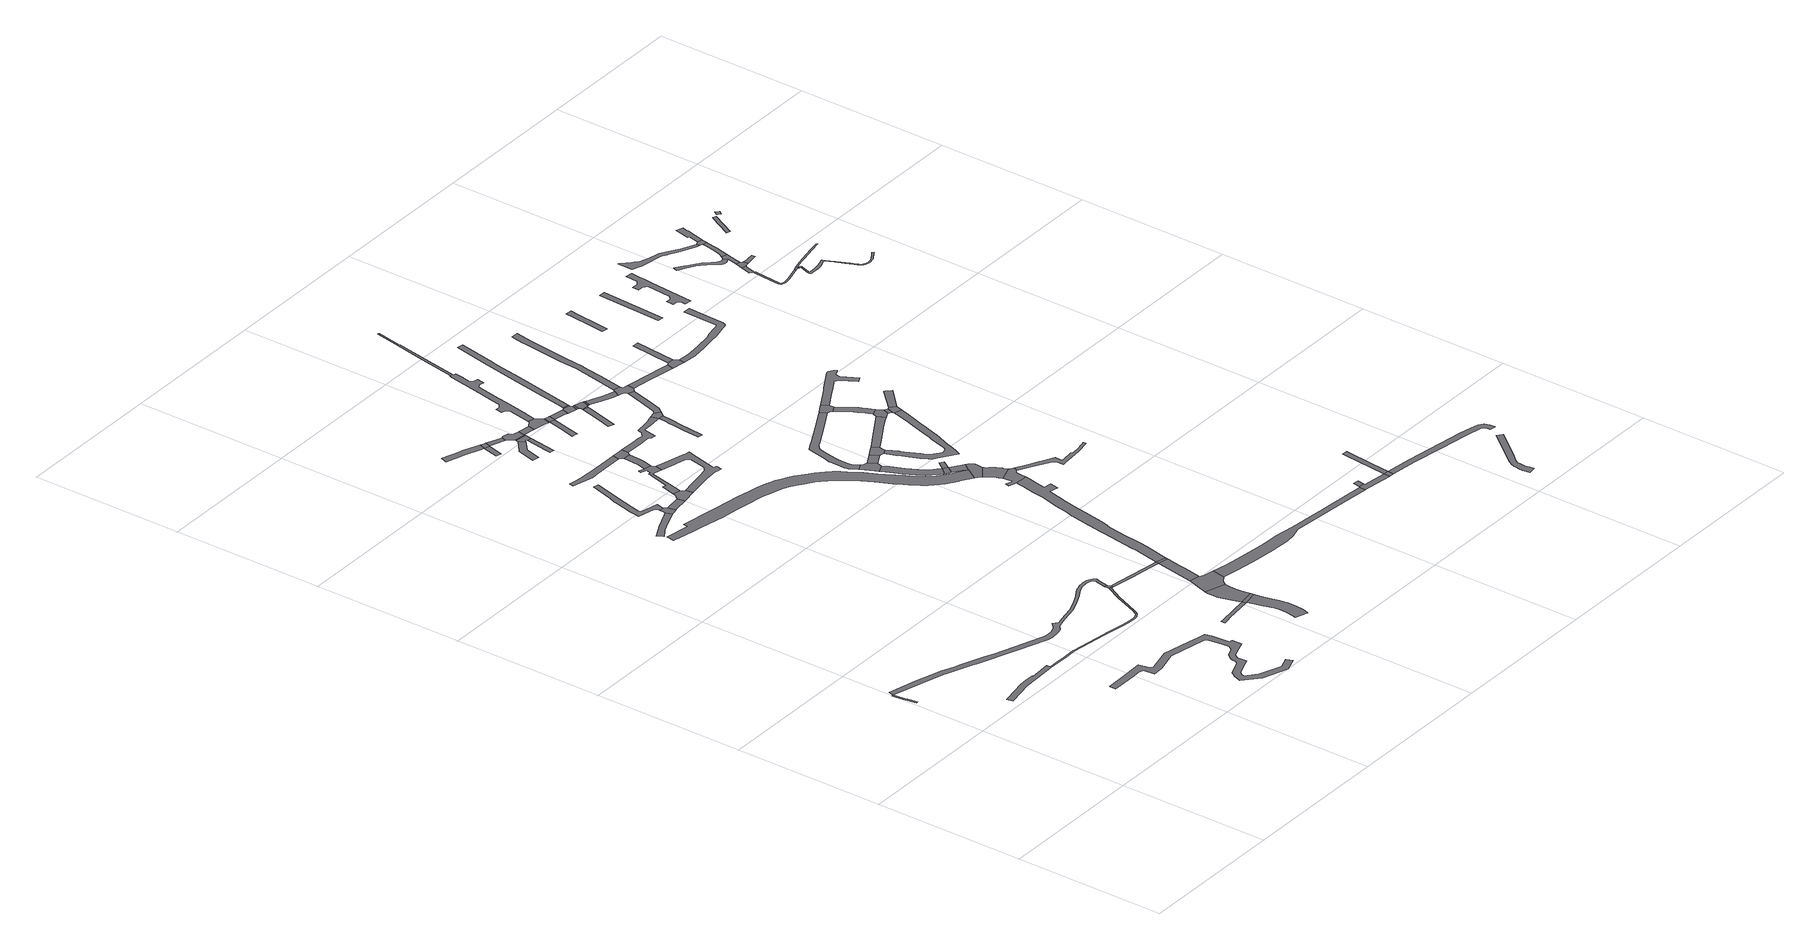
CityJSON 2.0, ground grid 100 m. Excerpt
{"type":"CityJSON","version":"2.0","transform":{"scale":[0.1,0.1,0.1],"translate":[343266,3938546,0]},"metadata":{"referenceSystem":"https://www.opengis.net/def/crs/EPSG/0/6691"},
"CityObjects":{
"road1":{"type":"Road","attributes":{"RoadStructureAttribute.sectionType":"1"},"geometry":[{"type":"MultiSurface","lod":"1","boundaries":[[[0,1,2,3,4,5,6,7,8,9,10,11,12,13,14,15,16,17,18,19,20,21,22,23,24,25,26,27,28,29,30,31,32,33,34,35,36,37,38,39,40,41,42,43,44,45,46,47,48,49,41,50,51,52,53,54,55,56,57,58,59,60,61,62,63,64,65,66,67,68,69,70,71,72,73,74,75,76,77,78,79,80,81]]]}]},
"road2":{"type":"Road","attributes":{"RoadStructureAttribute.sectionType":"1"},"geometry":[{"type":"MultiSurface","lod":"1","boundaries":[[[82,83,84,85,86,87,88,89,90,91,92,93,94,95,96,97,98,99,100,101,102,103,104,105,106,107,108,109,110,111,112,113,114,115,116,117,118,119,120,121,122,123,124,125,126,127,128,129,130,131,132,133]]]}]},
"road3":{"type":"Road","attributes":{"RoadStructureAttribute.sectionType":"1"},"geometry":[{"type":"MultiSurface","lod":"1","boundaries":[[[134,135,136,137,138,139,140,141,142,143,144,145,146,147,148,149,150,151,152,153,154,155,156,157,158,159,160,161,162,163,164,165,166,167,168,169,170,171,172,173,174,175,176,177,178,179,180]]]}]},
"road4":{"type":"Road","attributes":{"RoadStructureAttribute.sectionType":"1"},"geometry":[{"type":"MultiSurface","lod":"1","boundaries":[[[181,182,183,184,185,186,187,188,189,190]]]}]},
"road5":{"type":"Road","geometry":[{"type":"MultiSurface","lod":"1","boundaries":[[[191,185,184,192,193,194,195,196]]]}]},
"road6":{"type":"Road","attributes":{"RoadStructureAttribute.sectionType":"1"},"geometry":[{"type":"MultiSurface","lod":"1","boundaries":[[[195,197,198,199,200,201,202,203,204,205,206,207,208,209,210,211,212,213,214,215,216,217,218,196]]]}]},
"road7":{"type":"Road","attributes":{"RoadStructureAttribute.sectionType":"1"},"geometry":[{"type":"MultiSurface","lod":"1","boundaries":[[[219,220,221,222,223,224,225,226]]]}]},
"road8":{"type":"Road","geometry":[{"type":"MultiSurface","lod":"1","boundaries":[[[227,134,180,228,229,230,231,0,81]]]}]},
"road9":{"type":"Road","attributes":{"RoadStructureAttribute.sectionType":"1"},"geometry":[{"type":"MultiSurface","lod":"1","boundaries":[[[232,233,234,194,193]]]}]},
"road10":{"type":"Road","attributes":{"RoadStructureAttribute.sectionType":"1"},"geometry":[{"type":"MultiSurface","lod":"1","boundaries":[[[235,236,237,238,239,240,241,242,243,244,245,246,247,248]]]}]},
"road11":{"type":"Road","geometry":[{"type":"MultiSurface","lod":"1","boundaries":[[[249,234,233,250,251,252,253]]]}]},
"road12":{"type":"Road","attributes":{"function":"3","RoadStructureAttribute.sectionType":"1"},"geometry":[{"type":"MultiSurface","lod":"1","boundaries":[[[254,255,256,257,258,259,260,261,262,263,264,265,266,267,268,269,270,271,272,273,274,275]]]}]},
"road13":{"type":"Road","geometry":[{"type":"MultiSurface","lod":"1","boundaries":[[[274,276,277,219,226,275]]]}]},
"road14":{"type":"Road","attributes":{"function":"3","RoadStructureAttribute.sectionType":"1"},"geometry":[{"type":"MultiSurface","lod":"1","boundaries":[[[278,279,280,281,219,277,282,283,284,285,286,287]]]}]},
"road15":{"type":"Road","attributes":{"RoadStructureAttribute.sectionType":"1"},"geometry":[{"type":"MultiSurface","lod":"1","boundaries":[[[288,289,290,230,229,291,292,293,294,295]]]}]},
"road16":{"type":"Road","attributes":{"RoadStructureAttribute.sectionType":"1"},"geometry":[{"type":"MultiSurface","lod":"1","boundaries":[[[296,297,298,299,300,301,302,303,304,305,306,307,308]]]}]},
"road17":{"type":"Road","attributes":{"RoadStructureAttribute.sectionType":"1"},"geometry":[{"type":"MultiSurface","lod":"1","boundaries":[[[239,309,310,311]]]}]},
"road18":{"type":"Road","geometry":[{"type":"MultiSurface","lod":"1","boundaries":[[[312,240,239,311,313]]]}]},
"road19":{"type":"Road","geometry":[{"type":"MultiSurface","lod":"1","boundaries":[[[314,315,316,317,318,319,320,321,322,323,253,252,324,325,326,327,328,329,330,331]]]}]},
"road20":{"type":"Road","attributes":{"RoadStructureAttribute.sectionType":"1"}},
"road21":{"type":"Road","geometry":[{"type":"MultiSurface","lod":"1","boundaries":[[[332,333,334,335,336,278,287,337,338]]]}]},
"road22":{"type":"Road","attributes":{"RoadStructureAttribute.sectionType":"1"},"geometry":[{"type":"MultiSurface","lod":"1","boundaries":[[[339,340,341,342,343,344,345,346]]]}]},
"road23":{"type":"Road","attributes":{"function":"3","RoadStructureAttribute.sectionType":"1"},"geometry":[{"type":"MultiSurface","lod":"1","boundaries":[[[347,348,349,350,351,352,353,354,355,356,357,358,359,360,361,362,363,364,365,366,367,368,369,370,371,372,373,374,375,376,377,378,379,380,381,382,383,384,385,386,387,388,389,390,391,392,393,394,395,396,397,398,399,400,401,402,403,404,405,406,407,408,409,410,411,412,413,414,415,416,417,418,419,420,421,422,423,424,425,426,427,428,429]]]}]},
"road24":{"type":"Road","attributes":{"RoadStructureAttribute.sectionType":"1"},"geometry":[{"type":"MultiSurface","lod":"1","boundaries":[[[430,431,432,433,434,435,436,313,437]]]}]},
"road25":{"type":"Road","attributes":{"function":"3","RoadStructureAttribute.sectionType":"1"},"geometry":[{"type":"MultiSurface","lod":"1","boundaries":[[[294,438,336,335,439,440,441]]]}]},
"road26":{"type":"Road","attributes":{"RoadStructureAttribute.sectionType":"1"},"geometry":[{"type":"MultiSurface","lod":"1","boundaries":[[[442,443,444,445,446,447]]]}]},
"road27":{"type":"Road","geometry":[{"type":"MultiSurface","lod":"1","boundaries":[[[330,448,449,450,451,452,453,454,455,331]]]}]},
"road28":{"type":"Road","attributes":{"RoadStructureAttribute.sectionType":"1"},"geometry":[{"type":"MultiSurface","lod":"1","boundaries":[[[328,456,457,458,459,460,461,462,463,464,251,250,465,466,467,468,469,470,471,472,473,474,475,476,477,478,479,480,481,329]]]}]},
"road29":{"type":"Road","geometry":[{"type":"MultiSurface","lod":"1","boundaries":[[[482,295,294,441]]]}]},
"road30":{"type":"Road","attributes":{"RoadStructureAttribute.sectionType":"1"},"geometry":[{"type":"MultiSurface","lod":"1","boundaries":[[[483,484,442,447,485,486,339,346]]]}]},
"road31":{"type":"Road","geometry":[{"type":"MultiSurface","lod":"1","boundaries":[[[487,488,489,490,491,492,493,494,434,433,495,496,497,498,499]]]}]},
"road32":{"type":"Road","geometry":[{"type":"MultiSurface","lod":"1","boundaries":[[[498,486,485,499]]]}]},
"road33":{"type":"Road","geometry":[{"type":"MultiSurface","lod":"1","boundaries":[[[500,501,296,308,451,450,502,503]]]}]},
"road34":{"type":"Road","attributes":{"RoadStructureAttribute.sectionType":"1"},"geometry":[{"type":"MultiSurface","lod":"1","boundaries":[[[504,505,506,488,487,507,508,509]]]}]},
"road35":{"type":"Road","geometry":[{"type":"MultiSurface","lod":"1","boundaries":[[[510,511,509,508,512,513,514,515,516]]]}]},
"road36":{"type":"Road","attributes":{"RoadStructureAttribute.sectionType":"1"},"geometry":[{"type":"MultiSurface","lod":"1","boundaries":[[[517,518,519,520,521,522]]]}]},
"road37":{"type":"Road","attributes":{"RoadStructureAttribute.sectionType":"1"},"geometry":[{"type":"MultiSurface","lod":"1","boundaries":[[[523,524,510,516]]]}]},
"road38":{"type":"Road","attributes":{"RoadStructureAttribute.sectionType":"1"},"geometry":[{"type":"MultiSurface","lod":"1","boundaries":[[[515,514,517,525]]]}]},
"road39":{"type":"Road","geometry":[{"type":"MultiSurface","lod":"1","boundaries":[[[517,522,526,527,528,525]]]}]},
"road40":{"type":"Road","attributes":{"RoadStructureAttribute.sectionType":"1"}},
"road41":{"type":"Road","attributes":{"RoadStructureAttribute.sectionType":"1"},"geometry":[{"type":"MultiSurface","lod":"1","boundaries":[[[529,530,531,532,533,534,535,536,537,538,539,540,541,542,543,544,545,546,547,548,549,550,551,552,500,503]]]}]},
"road42":{"type":"Road","attributes":{"function":"3","RoadStructureAttribute.sectionType":"1"},"geometry":[{"type":"MultiSurface","lod":"1","boundaries":[[[553,554,555,556,557,558,559,560,561,562,563,564,565,566,567,568,569,570,295,482,571,572,573,574,575,576,577,578,579,580,581,582,583,584,585,586,587,588,589,590,591]]]}]},
"road43":{"type":"Road","attributes":{"RoadStructureAttribute.sectionType":"1"},"geometry":[{"type":"MultiSurface","lod":"1","boundaries":[[[592,593,594,527,526,595,596,597]]]}]},
"road44":{"type":"Road","attributes":{"RoadStructureAttribute.sectionType":"1"},"geometry":[{"type":"MultiSurface","lod":"1","boundaries":[[[598,599,600,601,602,603,604,605]]]}]},
"road45":{"type":"Road","geometry":[{"type":"MultiSurface","lod":"1","boundaries":[[[606,607,608,609,610,611,612,613,614]]]}]},
"road46":{"type":"Road","geometry":[{"type":"MultiSurface","lod":"1","boundaries":[[[592,597,615,616,617,618,619,620]]]}]},
"road47":{"type":"Road","attributes":{"RoadStructureAttribute.sectionType":"1"},"geometry":[{"type":"MultiSurface","lod":"1","boundaries":[[[619,621,622,623,620]]]}]},
"road48":{"type":"Road","attributes":{"RoadStructureAttribute.sectionType":"1"},"geometry":[{"type":"MultiSurface","lod":"1","boundaries":[[[624,625,617,616,626]]]}]},
"road49":{"type":"Road","attributes":{"RoadStructureAttribute.sectionType":"1"},"geometry":[{"type":"MultiSurface","lod":"1","boundaries":[[[540,627,628,629,630,631,632,633,634,635,636]]]}]},
"road50":{"type":"Road","attributes":{"RoadStructureAttribute.sectionType":"1"},"geometry":[{"type":"MultiSurface","lod":"1","boundaries":[[[637,638,639,640,641,642,610,609,643,644,645,646,647,648,649,650]]]}]},
"road51":{"type":"Road","attributes":{"RoadStructureAttribute.sectionType":"1"},"geometry":[{"type":"MultiSurface","lod":"1","boundaries":[[[651,652,653,598,605]]]}]},
"road52":{"type":"Road","geometry":[{"type":"MultiSurface","lod":"1","boundaries":[[[654,655,656,653,652,657,658,659,660,624,626]]]}]},
"road53":{"type":"Road","attributes":{"RoadStructureAttribute.sectionType":"1"},"geometry":[{"type":"MultiSurface","lod":"1","boundaries":[[[612,611,661,662]]]}]},
"road54":{"type":"Road","attributes":{"RoadStructureAttribute.sectionType":"1"},"geometry":[{"type":"MultiSurface","lod":"1","boundaries":[[[663,664,658,657,665,666]]]}]},
"road55":{"type":"Road","attributes":{"RoadStructureAttribute.sectionType":"1"},"geometry":[{"type":"MultiSurface","lod":"1","boundaries":[[[523,667,668,669,670,671,672,673,674,675,676,677,678,679,680,681,682,683,684,685,686,687,688,689,690,691,692,693,694,695,696,697,698,699,700,701,702,524]]]}]},
"road56":{"type":"Road","geometry":[{"type":"MultiSurface","lod":"1","boundaries":[[[649,703,704,705,650]]]}]},
"road57":{"type":"Road","geometry":[{"type":"MultiSurface","lod":"1","boundaries":[[[706,541,540,636,707,708]]]}]},
"road58":{"type":"Road","attributes":{"RoadStructureAttribute.sectionType":"1"},"geometry":[{"type":"MultiSurface","lod":"1","boundaries":[[[704,709,710,711,712,705]]]}]},
"road59":{"type":"Road","attributes":{"RoadStructureAttribute.sectionType":"1"},"geometry":[{"type":"MultiSurface","lod":"1","boundaries":[[[713,714,715,716,717,718,719,720,721,722,723,724,725,726,727,728,729,730,731,332,338]]]}]},
"road60":{"type":"Road","geometry":[{"type":"MultiSurface","lod":"1","boundaries":[[[705,732,733,734,735,736,650]]]}]},
"road61":{"type":"Road","geometry":[{"type":"MultiSurface","lod":"1","boundaries":[[[429,737,738,739,740,741,742,743,744,745,746,747,748,711,710,347]]]}]},
"road62":{"type":"Road","geometry":[{"type":"MultiSurface","lod":"1","boundaries":[[[749,750,751,752,662,661,753,754]]]}]},
"road63":{"type":"Road","geometry":[{"type":"MultiSurface","lod":"1","boundaries":[[[755,756,757,758,759,760,761,762,763,764,765,766,767,768,769,770,771,553,591]]]}]},
"road64":{"type":"Road","attributes":{"RoadStructureAttribute.sectionType":"1"},"geometry":[{"type":"MultiSurface","lod":"1","boundaries":[[[772,773,774,775,776,777,778,779,780,781,782,783,663,666]]]}]},
"road65":{"type":"Road","attributes":{"RoadStructureAttribute.sectionType":"1"},"geometry":[{"type":"MultiSurface","lod":"1","boundaries":[[[740,784,785,786,787,765,764,788,789,790,791,792,793,794,795,796,741]]]}]},
"road66":{"type":"Road","attributes":{"RoadStructureAttribute.sectionType":"1"},"geometry":[{"type":"MultiSurface","lod":"1","boundaries":[[[797,798,799,800,801,802,803,804,805,806,807,808,809,810,811,812,813,814,815,816,817,818,819,820,821,822,823,824,825,606,614]]]}]},
"road67":{"type":"Road","attributes":{"RoadStructureAttribute.sectionType":"1"},"geometry":[{"type":"MultiSurface","lod":"1","boundaries":[[[826,827,828,829,706,708,830,831,832,833,834,835]]]}]},
"road68":{"type":"Road","attributes":{"RoadStructureAttribute.sectionType":"1"},"geometry":[{"type":"MultiSurface","lod":"1","boundaries":[[[622,836,837,838,839,840,841,842,843,844,845,846,847,848,849,850,623]]]}]},
"road69":{"type":"Road","geometry":[{"type":"MultiSurface","lod":"1","boundaries":[[[834,851,852,853,854,855,777,776,856,857,835]]]}]},
"road70":{"type":"Road","attributes":{"RoadStructureAttribute.sectionType":"1"},"geometry":[{"type":"MultiSurface","lod":"1","boundaries":[[[753,858,859,860,861,862,863,864,865,866,867,868,869,870,871,872,873,874,875,876,877,878,879,880,881,882,883,884,885,886,887,888,889,890,891,892,893,894,895,754]]]}]},
"road71":{"type":"Road","attributes":{"RoadStructureAttribute.sectionType":"1"},"geometry":[{"type":"MultiSurface","lod":"1","boundaries":[[[750,896,897,898,899,900,901,902,903,904,905,906,907,751]]]}]},
"road72":{"type":"Road","attributes":{"RoadStructureAttribute.sectionType":"1"},"geometry":[{"type":"MultiSurface","lod":"1","boundaries":[[[760,908,909,910,911,912,913,914,915,916,917,918,919,920,921,922,923,924,925,926,927,928,761]]]}]},
"road73":{"type":"Road","attributes":{"RoadStructureAttribute.sectionType":"1"},"geometry":[{"type":"MultiSurface","lod":"1","boundaries":[[[854,929,930,931,932,933,934,935,936,937,938,939,940,941,942,943,855]]]}]},
"road74":{"type":"Road","attributes":{"RoadStructureAttribute.sectionType":"1"},"geometry":[{"type":"MultiSurface","lod":"1","boundaries":[[[944,945,946,852,851,947,948,949]]]}]},
"road75":{"type":"Road","geometry":[{"type":"MultiSurface","lod":"1","boundaries":[[[950,951,952,813,812,953,954,955]]]}]},
"road76":{"type":"Road","attributes":{"RoadStructureAttribute.sectionType":"1"},"geometry":[{"type":"MultiSurface","lod":"1","boundaries":[[[956,957,958,959,960,961,962,955,954,963,964,965,966,967]]]}]},
"road77":{"type":"Road","geometry":[{"type":"MultiSurface","lod":"1","boundaries":[[[956,967,903,902,968,969]]]}]},
"road78":{"type":"Road","attributes":{"RoadStructureAttribute.sectionType":"1"},"geometry":[{"type":"MultiSurface","lod":"1","boundaries":[[[968,970,971,969]]]}]},
"road79":{"type":"Road","geometry":[{"type":"MultiSurface","lod":"1","boundaries":[[[972,971,970,877,876,973]]]}]},
"road80":{"type":"Road","geometry":[{"type":"MultiSurface","lod":"1","boundaries":[[[974,975,944,949,976,977]]]}]},
"road81":{"type":"Road","attributes":{"RoadStructureAttribute.sectionType":"1"},"geometry":[{"type":"MultiSurface","lod":"1","boundaries":[[[978,979,980,972,973]]]}]},
"road82":{"type":"Road","geometry":[{"type":"MultiSurface","lod":"1","boundaries":[[[950,981,982,983,984,985,986,987,988,989,990,991,992,993,994,995,996,997,998,951]]]}]},
"road83":{"type":"Road","attributes":{"RoadStructureAttribute.sectionType":"1"},"geometry":[{"type":"MultiSurface","lod":"1","boundaries":[[[974,999,1000,975]]]}]},
"road84":{"type":"Road","geometry":[{"type":"MultiSurface","lod":"1","boundaries":[[[1001,1002,1003,1004]]]}]},
"road85":{"type":"Road","attributes":{"RoadStructureAttribute.sectionType":"1"},"geometry":[{"type":"MultiSurface","lod":"1","boundaries":[[[1005,1006,1001,1004,722,721,1007,1008,1009]]]}]},
"road86":{"type":"Road","geometry":[{"type":"MultiSurface","lod":"1","boundaries":[[[1005,1009,1010,1011]]]}]},
"road87":{"type":"Road","attributes":{"RoadStructureAttribute.sectionType":"1"},"geometry":[{"type":"MultiSurface","lod":"1","boundaries":[[[1012,1013,1014,1015,1016,1017,1018,1019]]]}]},
"road88":{"type":"Road","attributes":{"RoadStructureAttribute.sectionType":"1"},"geometry":[{"type":"MultiSurface","lod":"1","boundaries":[[[976,1020,1021,1022,1023,1024,1025,1026,1027,1028,1029,1030,1031,1032,1033,1034,1035,1036,1037,1038,1039,1040,1041,1042,1043,1044,1045,1046,1047,1048,977]]]}]},
"road89":{"type":"Road","attributes":{"RoadStructureAttribute.sectionType":"1"},"geometry":[{"type":"MultiSurface","lod":"1","boundaries":[[[1049,1050,1051,1052,1053,1005,1011]]]}]},
"road90":{"type":"Road","attributes":{"RoadStructureAttribute.sectionType":"1"},"geometry":[{"type":"MultiSurface","lod":"1","boundaries":[[[1054,1055,1056,1057]]]}]},
"road91":{"type":"Road","attributes":{"RoadStructureAttribute.sectionType":"1"},"geometry":[{"type":"MultiSurface","lod":"1","boundaries":[[[1010,1058,1059,1060,1061,1062,1063,1064,1065,1066,1067,1068,1069,1070,1071,1072,1073,1011]]]}]},
"road92":{"type":"Road","attributes":{"RoadStructureAttribute.sectionType":"1"},"geometry":[{"type":"MultiSurface","lod":"1","boundaries":[[[1074,1075,1076,1077,1078,1079,1080,1081,1082,1083,1084,1085,1086,1087,1088,1089,1090,1091]]]}]},
"road93":{"type":"Road","attributes":{"RoadStructureAttribute.sectionType":"1"},"geometry":[{"type":"MultiSurface","lod":"1","boundaries":[[[1092,1093,1094,1095,1096,1097,1098,1099,1100,1101,1102,1103,1104,1105,1106,1107,1108,1109,1110,1111,1112,1113]]]}]},
"road94":{"type":"Road","attributes":{"RoadStructureAttribute.sectionType":"1"},"geometry":[{"type":"MultiSurface","lod":"1","boundaries":[[[1114,1115,1116,1117,1118,1119,1120,1121,1122,1123,1124,1125,1126,1127,1128,1129,1130,1131,1132,1133,1134,1135,1136,1137,1138,1139,1140,1141]]]}]},
"road95":{"type":"Road","attributes":{"RoadStructureAttribute.sectionType":"1"},"geometry":[{"type":"MultiSurface","lod":"1","boundaries":[[[1142,1143,1144,1145,1146,1147,1148,1149,1150,1151,1152,1153,1154,1155,1156,1157,1158,1159,1160,1161,1162,1163,1164,1165,1166,1167,1168]]]}]},
"road96":{"type":"Road","attributes":{"RoadStructureAttribute.sectionType":"1"},"geometry":[{"type":"MultiSurface","lod":"1","boundaries":[[[1169,1170,1171,1172,1173,1174,1175,1176,1177,1178,1179,1180,1181,1182,1183,1184,1185,1186,1187,1188,1189,1190,1191,1192,1193,1194,1195,1196,1197,1198,1199,1200,1201]]]}]},
"road97":{"type":"Road","geometry":[{"type":"MultiSurface","lod":"1","boundaries":[[[1200,1202,1203,1204,1205,1206,1207,1208,1201]]]}]},
"road98":{"type":"Road","attributes":{"RoadStructureAttribute.sectionType":"1"},"geometry":[{"type":"MultiSurface","lod":"1","boundaries":[[[1209,1141,1140,1210,1208,1207,1211,1212]]]}]},
"road99":{"type":"Road","attributes":{"RoadStructureAttribute.sectionType":"1"},"geometry":[{"type":"MultiSurface","lod":"1","boundaries":[[[1187,1186,1213]]]}]},
"road100":{"type":"Road","geometry":[{"type":"MultiSurface","lod":"1","boundaries":[[[1214,1209,1212]]]}]},
"road101":{"type":"Road","geometry":[{"type":"MultiSurface","lod":"1","boundaries":[[[1213,1186,1215,1216,1217,1218]]]}]},
"road102":{"type":"Road","attributes":{"RoadStructureAttribute.sectionType":"1"},"geometry":[{"type":"MultiSurface","lod":"1","boundaries":[[[1204,1219,1220,1221,1222,1205]]]}]},
"road103":{"type":"Road","attributes":{"RoadStructureAttribute.sectionType":"1"},"geometry":[{"type":"MultiSurface","lod":"1","boundaries":[[[1223,1224,1225,1217,1216,1226,1227,1228]]]}]},
"road104":{"type":"Road","attributes":{"RoadStructureAttribute.sectionType":"1"},"geometry":[{"type":"MultiSurface","lod":"1","boundaries":[[[1229,1230,1231,1232,1209,1214,1233,1234,1235,1236,1237,1238]]]}]},
"road105":{"type":"Road","geometry":[{"type":"MultiSurface","lod":"1","boundaries":[[[1237,1239,1240,1241,1157,1156,1242,1238]]]}]},
"road106":{"type":"Road","attributes":{"RoadStructureAttribute.sectionType":"1"},"geometry":[{"type":"MultiSurface","lod":"1","boundaries":[[[1243,1244,1245,1241,1240,1246,1247,1248,1249]]]}]},
"road107":{"type":"Road","attributes":{"RoadStructureAttribute.sectionType":"1"},"geometry":[{"type":"MultiSurface","lod":"1","boundaries":[[[1227,1250,1251,1252,1253,1254,1255,1256,1257,1258,1259,1260,1261,1262,1263,1264,1265,1266,1267,1268,1269,1270,1271,1272,1273,1274,1275,1276,1277,1278,1279,1280,1281,1282,1283,1284,1285,1286,1287,1288,1289,1290,1291,1292,1293,1294,1295,1296,1297,1298,1299,1300,1301,1302,1228]]]}]},
"road108":{"type":"Road","attributes":{"RoadStructureAttribute.sectionType":"1"},"geometry":[{"type":"MultiSurface","lod":"1","boundaries":[[[1217,1303,1304,1305,1306,1307,1308,1309,1310,1311,1312,1218]]]}]},
"road109":{"type":"Road","attributes":{"RoadStructureAttribute.sectionType":"1"},"geometry":[{"type":"MultiSurface","lod":"1","boundaries":[[[1313,1314,1315,1316,1317,1318]]]}]},
"road110":{"type":"Road","geometry":[{"type":"MultiSurface","lod":"1","boundaries":[[[1319,1320,1321,1322,1323,1324]]]}]}
},
"vertices":[
[1704,1376,0],[1720,1443,0],[1722,1453,0],[1725,1466,0],[1715,1483,0],[1701,1492,0],[1678,1502,0],[1649,1505,0],[1642,1505,0],[1604,1500,0],[1603,1500,0],[1563,1489,0],[1537,1472,0],[1512,1456,0],[1506,1452,0],[1500,1449,0],[1430,1414,0],[1363,1389,0],[1259,1368,0],[1215,1356,0],[1186,1384,0],[1163,1360,0],[1137,1341,0],[1133,1339,0],[1107,1332,0],[1067,1330,0],[1051,1333,0],[1034,1336,0],[1022,1340,0],[849,1402,0],[720,1452,0],[687,1465,0],[686,1465,0],[666,1473,0],[590,1503,0],[504,1535,0],[471,1549,0],[389,1582,0],[380,1584,0],[215,1634,0],[24,1684,0],[14,1645,0],[2,1644,0],[6,1617,0],[15,1557,0],[17,1545,0],[27,1489,0],[37,1488,0],[26,1556,0],[25,1564,0],[205,1595,0],[375,1544,0],[379,1542,0],[490,1498,0],[538,1480,0],[571,1467,0],[572,1467,0],[836,1364,0],[1024,1297,0],[1025,1297,0],[1064,1290,0],[1113,1292,0],[1155,1304,0],[1156,1304,0],[1189,1330,0],[1263,1350,0],[1368,1371,0],[1437,1397,0],[1515,1436,0],[1547,1455,0],[1571,1470,0],[1607,1480,0],[1620,1482,0],[1641,1485,0],[1642,1485,0],[1673,1482,0],[1692,1474,0],[1700,1469,0],[1703,1464,0],[1702,1453,0],[1701,1449,0],[1685,1381,0],
[1004,665,0],[1057,668,0],[1084,656,0],[1090,580,0],[1159,586,0],[1165,586,0],[1307,625,0],[1551,574,0],[1563,565,0],[1573,550,0],[1581,458,0],[1585,416,0],[1567,391,0],[1508,365,0],[1482,329,0],[1476,317,0],[1476,292,0],[1461,271,0],[1363,232,0],[1356,220,0],[1344,199,0],[1323,148,0],[1424,61,0],[1591,0,0],[1681,31,0],[1664,74,0],[1591,49,0],[1448,101,0],[1378,161,0],[1385,179,0],[1395,195,0],[1491,233,0],[1518,242,0],[1516,305,0],[1531,333,0],[1650,378,0],[1649,444,0],[1628,445,0],[1623,506,0],[1618,566,0],[1609,611,0],[1569,617,0],[1563,618,0],[1487,634,0],[1305,672,0],[1283,666,0],[1149,631,0],[1128,652,0],[1115,718,0],[1003,711,0],[828,709,0],[828,664,0],
[1691,1353,0],[1632,1239,0],[1618,1209,0],[1568,1090,0],[1557,1066,0],[1547,1056,0],[1534,1049,0],[1531,1047,0],[1511,1042,0],[1479,1043,0],[1411,1050,0],[1300,1068,0],[1265,1074,0],[1021,1108,0],[1019,1108,0],[919,1107,0],[884,1108,0],[797,1110,0],[796,1132,0],[657,1125,0],[657,1133,0],[592,1132,0],[549,1131,0],[374,1097,0],[363,1095,0],[362,1095,0],[371,1056,0],[374,1057,0],[553,1091,0],[658,1093,0],[797,1100,0],[877,1098,0],[919,1097,0],[1019,1098,0],[1263,1064,0],[1307,1057,0],[1409,1040,0],[1478,1033,0],[1512,1032,0],[1531,1037,0],[1535,1038,0],[1553,1048,0],[1565,1060,0],[1577,1086,0],[1627,1204,0],[1641,1235,0],[1698,1345,0],
[663,3756,0],[680,3767,0],[763,3806,0],[849,3838,0],[834,3880,0],[808,3866,0],[696,3821,0],[613,3777,0],[601,3769,0],[627,3732,0],
[838,3887,0],[858,3841,0],[898,3849,0],[888,3903,0],[873,3919,0],[839,3920,0],
[872,3925,0],[879,3971,0],[767,3998,0],[758,4015,0],[771,4071,0],[782,4112,0],[787,4132,0],[799,4175,0],[811,4215,0],[851,4368,0],[817,4377,0],[773,4226,0],[760,4186,0],[750,4148,0],[742,4117,0],[738,4101,0],[732,4080,0],[727,4056,0],[722,4023,0],[716,3979,0],[827,3951,0],[839,3937,0],
[2023,649,0],[1805,620,0],[1798,619,0],[1777,617,0],[1780,592,0],[1808,595,0],[1837,599,0],[2026,624,0],
[1684,1376,0],[1706,1338,0],[1712,1337,0],[1715,1356,0],[1709,1363,0],
[908,3851,0],[1009,3867,0],[1001,3916,0],
[535,5218,0],[624,5189,0],[650,5181,0],[766,5138,0],[782,5130,0],[799,5173,0],[782,5180,0],[691,5215,0],[682,5218,0],[677,5220,0],[634,5233,0],[602,5243,0],[556,5259,0],[549,5262,0],
[1023,3943,0],[1110,3883,0],[1102,3932,0],[1078,3955,0],[1030,3967,0],
[2043,594,0],[2057,538,0],[2073,477,0],[2079,458,0],[2082,427,0],[2081,399,0],[2080,366,0],[2075,332,0],[2066,305,0],[2148,275,0],[2158,304,0],[2166,327,0],[2168,369,0],[2168,411,0],[2167,429,0],[2167,438,0],[2165,455,0],[2159,487,0],[2148,532,0],[2135,596,0],[2127,642,0],[2032,625,0],
[2126,644,0],[2124,663,0],
[1984,885,0],[1976,862,0],[1980,789,0],[2004,700,0],[2120,689,0],[2115,736,0],[2113,766,0],[2113,790,0],[2114,811,0],[2118,842,0],
[1989,1316,0],[1874,1333,0],[1730,1354,0],[1726,1335,0],[1861,1315,0],[2012,1293,0],[2074,1284,0],[2077,1303,0],
[1155,4489,0],[1088,4489,0],[934,4490,0],[924,4490,0],[849,4495,0],[810,4500,0],[764,4507,0],[756,4477,0],[902,4442,0],[934,4445,0],[1008,4445,0],[1102,4444,0],[1148,4444,0],
[758,5026,0],[795,5018,0],[820,5121,0],
[824,5163,0],[835,5159,0],
[1111,4274,0],[1106,4254,0],[1145,4242,0],[1136,4205,0],[1120,4208,0],[1117,4194,0],[1114,4182,0],[1084,4074,0],[1079,4055,0],[1053,4060,0],[1101,4048,0],[1106,4072,0],[1134,4192,0],[1188,4178,0],[1199,4175,0],[1211,4225,0],[1199,4252,0],[1151,4262,0],
[2194,982,0],[2169,986,0],[2126,996,0],[2099,1011,0],[2028,1024,0],[2137,868,0],[2179,897,0],
[958,5017,0],[926,4991,0],[877,4950,0],[845,4831,0],[890,4821,0],[916,4924,0],[941,4946,0],[985,4986,0],
[2248,2764,0],[2222,2781,0],[2216,2785,0],[2192,2800,0],[2151,2823,0],[2146,2827,0],[2102,2857,0],[2084,2871,0],[2065,2891,0],[2047,2912,0],[2026,2938,0],[2011,2962,0],[1998,2984,0],[1979,3020,0],[1950,3068,0],[1922,3122,0],[1902,3159,0],[1863,3232,0],[1834,3278,0],[1797,3346,0],[1796,3347,0],[1769,3379,0],[1742,3408,0],[1719,3431,0],[1695,3452,0],[1667,3475,0],[1619,3512,0],[1598,3526,0],[1572,3541,0],[1521,3569,0],[1493,3583,0],[1462,3596,0],[1438,3605,0],[1414,3612,0],[1371,3622,0],[1310,3635,0],[1226,3651,0],[1144,3665,0],[1046,3680,0],[1021,3684,0],[799,3720,0],[794,3691,0],[630,3715,0],[621,3659,0],[671,3651,0],[759,3633,0],[828,3618,0],[1000,3587,0],[1023,3583,0],[1116,3570,0],[1222,3554,0],[1267,3547,0],[1313,3538,0],[1367,3522,0],[1450,3496,0],[1493,3475,0],[1522,3458,0],[1566,3429,0],[1617,3394,0],[1642,3371,0],[1671,3341,0],[1698,3311,0],[1709,3298,0],[1732,3268,0],[1760,3224,0],[1782,3186,0],[1819,3118,0],[1831,3091,0],[1866,3019,0],[1897,2968,0],[1914,2940,0],[1930,2912,0],[1949,2882,0],[1973,2851,0],[1996,2826,0],[2020,2801,0],[2045,2781,0],[2095,2746,0],[2108,2738,0],[2117,2733,0],[2143,2718,0],[2171,2701,0],[2194,2686,0],
[831,5120,0],[891,5100,0],[907,5095,0],[925,5087,0],[936,5117,0],[920,5125,0],[877,5142,0],[821,5123,0],
[2066,1238,0],[2120,1126,0],[2128,1175,0],[2145,1271,0],
[1002,4984,0],[977,4832,0],[973,4803,0],[987,4801,0],[1001,4799,0],[1030,4979,0],
[1214,4309,0],[1219,4344,0],[1221,4420,0],[1171,4423,0],[1169,4348,0],[1168,4340,0],[1165,4320,0],[1155,4280,0],
[1226,4169,0],[1262,4160,0],[1372,4132,0],[1390,4109,0],[1365,3996,0],[1352,3984,0],[1343,3976,0],[1276,3962,0],[1173,3944,0],[1147,3889,0],[1282,3912,0],[1338,3916,0],[1363,3915,0],[1383,3912,0],[1410,3908,0],[1418,3946,0],[1418,3948,0],[1411,3950,0],[1399,3954,0],[1399,3957,0],[1432,4100,0],[1449,4165,0],[1423,4170,0],[1401,4176,0],[1278,4208,0],[1225,4221,0],
[2147,1285,0],
[990,4991,0],[999,4992,0],[1038,5023,0],[961,5035,0],
[1040,5037,0],[1047,5082,0],[1022,5086,0],[1006,5091,0],[1000,5093,0],[990,5108,0],[992,5115,0],[952,5123,0],[940,5077,0],[945,5071,0],[963,5046,0],[962,5044,0],[1039,5032,0],
[1239,4489,0],[1221,4489,0],[1222,4422,0],[1238,4444,0],
[1104,5072,0],[1099,5073,0],[1054,5081,0],[1046,5036,0],[1118,5024,0],[1126,5069,0],
[1169,5102,0],[1167,5096,0],[1212,5009,0],[1214,5008,0],[1234,5004,0],[1243,5048,0],[1213,5093,0],
[1239,5003,0],[1216,4912,0],[1189,4806,0],[1217,4800,0],[1226,4798,0],[1276,4993,0],
[1213,5094,0],[1169,5103,0],
[1248,5047,0],
[1277,4996,0],[1286,5040,0],[1282,5040,0],
[1357,4442,0],[1379,4442,0],[1407,4442,0],[1430,4442,0],[1445,4427,0],[1473,4426,0],[1494,4513,0],[1498,4513,0],[1554,4517,0],[1585,4518,0],[1623,4522,0],[1643,4522,0],[1629,4571,0],[1627,4570,0],[1611,4565,0],[1598,4562,0],[1576,4555,0],[1552,4549,0],[1467,4542,0],[1456,4508,0],[1427,4484,0],[1406,4487,0],[1380,4487,0],[1372,4487,0],
[2295,2459,0],[2294,2445,0],[2287,2407,0],[2270,2322,0],[2259,2248,0],[2246,2197,0],[2229,2130,0],[2213,2057,0],[2203,2021,0],[2196,1993,0],[2193,1980,0],[2190,1959,0],[2172,1850,0],[2157,1761,0],[2153,1729,0],[2117,1503,0],[2113,1475,0],[2109,1449,0],[2183,1448,0],[2191,1501,0],[2196,1539,0],[2205,1613,0],[2225,1742,0],[2238,1786,0],[2247,1821,0],[2258,1886,0],[2269,1945,0],[2282,2013,0],[2303,2114,0],[2314,2165,0],[2317,2181,0],[2334,2252,0],[2393,2239,0],[2401,2295,0],[2352,2305,0],[2369,2392,0],[2370,2396,0],[2377,2434,0],[2379,2454,0],
[1388,5019,0],[1365,5025,0],[1289,5039,0],[1285,4995,0],[1355,4981,0],[1378,4975,0],
[1462,4929,0],[1459,4919,0],[1429,4808,0],[1398,4702,0],[1437,4691,0],[1467,4797,0],[1496,4911,0],[1498,4921,0],
[1876,3269,0],[1892,3239,0],[1919,3189,0],[1929,3168,0],[1984,3194,0],[1993,3223,0],[1962,3276,0],[1933,3282,0],[1920,3293,0],
[1440,4961,0],[1442,4960,0],[1453,4998,0],[1445,5007,0],[1447,5017,0],[1405,5024,0],
[1447,5020,0],[1448,5024,0],[1409,5033,0],
[1466,4996,0],[1465,4996,0],[1457,4956,0],
[1637,4465,0],[1636,4451,0],[1628,4385,0],[1621,4324,0],[1612,4221,0],[1647,4218,0],[1656,4321,0],[1662,4381,0],[1672,4461,0],[1678,4518,0],
[2148,2914,0],[2117,2943,0],[2100,2962,0],[2077,3001,0],[2042,3068,0],[2004,3151,0],[1946,3131,0],[1988,3041,0],[2024,2972,0],[2052,2926,0],[2074,2901,0],[2109,2868,0],[2130,2852,0],[2172,2896,0],
[1499,4924,0],[1504,4932,0],[1463,4934,0],
[1461,4953,0],[1463,4947,0],[1463,4940,0],[1511,4935,0],[1529,4978,0],[1516,4984,0],[1488,4991,0],
[2071,3267,0],[2041,3320,0],
[1538,4974,0],[1536,4976,0],[1518,4933,0],[1521,4932,0],
[1232,5184,0],[1244,5243,0],[1263,5339,0],[1273,5390,0],[1301,5535,0],[1305,5557,0],[1327,5567,0],[1358,5561,0],[1364,5610,0],[1335,5616,0],[1321,5637,0],[1333,5698,0],[1342,5747,0],[1320,5752,0],[1363,5987,0],[1400,6175,0],[1403,6189,0],[1405,6204,0],[1436,6362,0],[1423,6364,0],[1390,6192,0],[1375,6119,0],[1350,5990,0],[1307,5754,0],[1298,5755,0],[1289,5707,0],[1257,5544,0],[1228,5399,0],[1219,5348,0],[1210,5340,0],[1193,5327,0],[1166,5331,0],[1158,5285,0],[1186,5280,0],[1200,5252,0],[1181,5162,0],
[2155,2834,0],[2165,2827,0],[2200,2876,0],
[1669,4582,0],[1679,4520,0],[1705,4555,0],
[2217,2790,0],[2246,2769,0],[2281,2816,0],[2230,2853,0],
[2278,879,0],[2406,860,0],[2444,856,0],[2574,842,0],[2713,837,0],[2775,845,0],[2849,865,0],[3187,834,0],[3424,813,0],[3427,852,0],[3172,876,0],[3108,882,0],[2852,905,0],[2715,923,0],[2666,925,0],[2580,927,0],[2417,945,0],[2345,956,0],[2292,964,0],
[2212,2895,0],[2233,2927,0],[2207,2946,0],[2187,2918,0],[2184,2914,0],
[2195,2685,0],[2211,2674,0],[2231,2658,0],[2231,2657,0],[2316,2718,0],[2317,2727,0],[2319,2743,0],[2321,2759,0],[2319,2775,0],[2315,2785,0],[2309,2794,0],[2295,2805,0],
[2132,3290,0],[2140,3320,0],[2114,3362,0],[2087,3346,0],[2099,3262,0],[2137,3280,0],
[2381,2491,0],[2383,2506,0],[2385,2520,0],[2389,2530,0],[2395,2536,0],[2403,2540,0],[2419,2569,0],[2398,2580,0],[2390,2584,0],[2390,2585,0],[2289,2551,0],[2293,2527,0],[2296,2495,0],[2294,2489,0],[2289,2490,0],[2250,2504,0],[2242,2477,0],
[1530,4929,0],[1559,4915,0],[1591,4901,0],[1659,4873,0],[1706,4860,0],[1726,4901,0],[1675,4915,0],[1649,4927,0],[1608,4942,0],[1578,4956,0],[1554,4967,0],[1549,4970,0],
[2243,2641,0],[2254,2624,0],[2270,2601,0],[2280,2576,0],[2385,2596,0],[2378,2616,0],[2378,2622,0],[2363,2657,0],[2358,2657,0],[2350,2668,0],[2338,2685,0],[2322,2702,0],[2318,2709,0],
[1895,3339,0],[1894,3341,0],[1892,3352,0],[1892,3401,0],[1892,3441,0],[1893,3451,0],[1900,3486,0],[1915,3554,0],[1925,3586,0],[1936,3600,0],[1948,3611,0],[1974,3625,0],[2099,3692,0],[2101,3693,0],[2200,3748,0],[2263,3784,0],[2239,3825,0],[2221,3815,0],[2092,3745,0],[1952,3669,0],[1924,3654,0],[1885,3631,0],[1851,3495,0],[1843,3458,0],[1842,3444,0],[1842,3373,0],[1842,3348,0],[1845,3332,0],[1847,3322,0],
[1721,4709,0],[1689,4600,0],[1683,4593,0],[1677,4587,0],[1720,4574,0],[1724,4578,0],[1731,4586,0],[1764,4697,0],[1796,4814,0],[1756,4828,0],
[1452,5042,0],[1465,5116,0],[1483,5199,0],[1526,5436,0],[1558,5611,0],[1566,5652,0],[1567,5657,0],[1618,5903,0],[1579,5911,0],[1527,5660,0],[1519,5618,0],[1488,5450,0],[1443,5207,0],[1426,5124,0],[1413,5050,0],
[1818,4834,0],[1824,4879,0],[1789,4888,0],[1784,4908,0],[1739,4916,0],[1728,4855,0],[1750,4847,0],
[2126,3193,0],[2140,3160,0],[2184,3062,0],[2205,3020,0],[2219,3001,0],[2220,2999,0],[2257,2976,0],[2303,2947,0],[2355,2912,0],[2374,2956,0],[2393,3005,0],[2401,3027,0],[2446,3144,0],[2446,3146,0],[2480,3255,0],[2493,3295,0],[2506,3334,0],[2528,3405,0],[2542,3461,0],[2495,3478,0],[2482,3422,0],[2458,3349,0],[2445,3311,0],[2405,3181,0],[2399,3160,0],[2390,3134,0],[2377,3093,0],[2354,3018,0],[2344,3003,0],[2315,2996,0],[2268,3028,0],[2254,3036,0],[2248,3045,0],[2241,3060,0],[2225,3094,0],[2185,3181,0],[2176,3201,0],[2172,3209,0],
[2233,3375,0],[2237,3377,0],[2238,3378,0],[2348,3445,0],[2360,3451,0],[2384,3464,0],[2427,3485,0],[2400,3537,0],[2375,3522,0],[2321,3488,0],[2233,3434,0],[2209,3419,0],
[2484,2497,0],[2589,2439,0],[2618,2414,0],[2620,2365,0],[2638,2366,0],[2675,2368,0],[2785,2379,0],[2881,2398,0],[2879,2416,0],[2860,2412,0],[2797,2400,0],[2748,2395,0],[2743,2405,0],[2736,2405,0],[2673,2398,0],[2649,2397,0],[2649,2448,0],[2607,2470,0],[2599,2474,0],[2551,2498,0],[2500,2526,0],
[1816,5069,0],[1831,5171,0],[1839,5220,0],[1853,5343,0],[1883,5608,0],[1890,5654,0],[1902,5727,0],[1855,5727,0],[1853,5715,0],[1842,5641,0],[1838,5614,0],[1808,5348,0],[1805,5316,0],[1797,5228,0],[1771,5077,0],
[2141,4830,0],[1949,4862,0],[1886,4870,0],[1895,4824,0],[1942,4817,0],[2128,4786,0],
[2338,3827,0],[2313,3869,0],[2303,3863,0],[2292,3777,0],[2297,3769,0],[2339,3796,0],
[2459,3589,0],[2448,3612,0],[2439,3631,0],[2433,3642,0],[2418,3674,0],[2411,3684,0],[2382,3729,0],[2362,3668,0],[2374,3650,0],[2394,3608,0],[2402,3592,0],[2411,3565,0],
[2464,3504,0],[2481,3545,0],
[2489,3489,0],[2508,3533,0],
[2519,3538,0],[2558,3507,0],
[2205,4838,0],[2160,4843,0],[2219,4772,0],[2225,4812,0],
[2684,3631,0],[2653,3661,0],[2648,3666,0],
[2458,3897,0],[2475,3907,0],[2542,3947,0],[2564,3960,0],[2590,3946,0],[2647,3844,0],[2666,3854,0],[2682,3864,0],[2624,3967,0],[2631,3997,0],[2666,4013,0],[2670,4015,0],[2658,4030,0],[2630,4051,0],[2611,4048,0],[2566,4021,0],[2473,3964,0],[2449,3949,0],
[2232,5111,0],[2190,5113,0],
[3471,859,0],[3477,902,0],[3439,904,0],[3434,863,0],
[3630,829,0],[3470,848,0],[3437,811,0],[3465,808,0],[3626,789,0],
[3658,785,0],[3663,825,0],
[2242,5629,0],[2238,5572,0],[2222,5442,0],[2211,5349,0],[2251,5344,0],[2262,5438,0],[2278,5567,0],[2285,5626,0],
[2262,4766,0],[2316,4763,0],[2416,4775,0],[2537,4792,0],[2538,4792,0],[2563,4796,0],[2622,4808,0],[2653,4816,0],[2662,4817,0],[2674,4820,0],[2685,4825,0],[2687,4827,0],[2695,4835,0],[2699,4844,0],[2701,4854,0],[2702,4867,0],[2707,5021,0],[2709,5100,0],[2664,5102,0],[2658,4870,0],[2654,4864,0],[2643,4859,0],[2612,4852,0],[2554,4840,0],[2516,4829,0],[2411,4814,0],[2329,4805,0],[2315,4803,0],[2266,4806,0],
[3676,955,0],[3696,1144,0],[3669,1148,0],[3663,1148,0],[3660,1118,0],
[2520,5597,0],[2497,5163,0],[2537,5161,0],[2560,5595,0],
[3836,764,0],[4046,733,0],[4238,705,0],[4362,679,0],[4374,669,0],[4379,655,0],[4381,632,0],[4380,630,0],[4419,623,0],[4421,631,0],[4418,663,0],[4409,693,0],[4379,716,0],[4327,728,0],[4245,745,0],[3842,804,0],
[4183,208,0],[4179,234,0],[4178,250,0],[4181,272,0],[4184,292,0],[4201,318,0],[4234,356,0],[4382,539,0],[4350,564,0],[4203,381,0],[4169,342,0],[4147,309,0],[4139,279,0],[4135,259,0],[4130,238,0],[4131,213,0],[4139,167,0],[4189,176,0],
[2776,5596,0],[2768,5513,0],[2743,5495,0],[2703,5498,0],[2700,5452,0],[2740,5450,0],[2749,5441,0],[2761,5430,0],[2747,5266,0],[2724,5247,0],[2696,5250,0],[2691,5200,0],[2719,5197,0],[2738,5177,0],[2736,5154,0],[2735,5146,0],[2780,5141,0],[2790,5249,0],[2807,5445,0],[2812,5499,0],[2816,5538,0],[2821,5592,0],
[3245,5261,0],[3236,5260,0],[3227,5264,0],[3214,5274,0],[3167,5320,0],[3153,5334,0],[3140,5344,0],[3125,5356,0],[3083,5385,0],[3064,5399,0],[3025,5428,0],[3015,5435,0],[3005,5417,0],[2999,5404,0],[3015,5396,0],[3058,5374,0],[3093,5353,0],[3105,5345,0],[3124,5329,0],[3150,5300,0],[3195,5251,0],[3207,5238,0],[3218,5231,0],[3228,5228,0],[3240,5227,0],[3254,5232,0],[3273,5242,0],[3259,5269,0],
[2858,5615,0],[2903,5599,0],[2915,5595,0],[2945,5589,0],[2970,5584,0],[3038,5574,0],[3071,5570,0],[3073,5569,0],[3079,5566,0],[3106,5551,0],[3114,5547,0],[3172,5516,0],[3264,5471,0],[3285,5464,0],[3297,5460,0],[3300,5482,0],[3203,5525,0],[3090,5594,0],[3080,5596,0],[3018,5610,0],[2953,5630,0],[2930,5652,0],[2920,5662,0],[2869,5712,0],[2866,5715,0],[2860,5715,0],[2856,5715,0],
[3237,5094,0],[3225,5054,0],[3238,5047,0],[3243,5044,0],[3245,5039,0],[3246,5029,0],[3240,4966,0],[3234,4907,0],[3232,4849,0],[3236,4837,0],[3236,4835,0],[3244,4828,0],[3252,4823,0],[3276,4823,0],[3305,4827,0],[3340,4836,0],[3352,4840,0],[3415,4859,0],[3411,4869,0],[3349,4849,0],[3303,4837,0],[3275,4833,0],[3255,4833,0],[3250,4836,0],[3245,4841,0],[3242,4851,0],[3244,4907,0],[3250,4965,0],[3256,5030,0],[3253,5045,0],[3272,5107,0],[3275,5113,0],[3245,5122,0],
[3281,5117,0],[3293,5118,0],[3306,5120,0],[3300,5154,0],[3293,5158,0],[3289,5164,0],[3260,5171,0],
[3273,5285,0],[3276,5244,0],[3305,5237,0],[3314,5276,0],
[3412,4869,0],
[3314,5277,0],
[3437,4858,0],[3439,4857,0],[3441,4868,0],[3437,4878,0],
[3391,5134,0],[3390,5159,0],[3342,5152,0],[3316,5151,0],
[3460,4855,0],[3460,4861,0],[3459,4864,0],[3444,4856,0],[3449,4851,0],[3458,4848,0],
[3317,5435,0],[3309,5397,0],[3297,5342,0],[3287,5309,0],[3316,5284,0],[3333,5367,0],[3336,5382,0],[3346,5434,0],[3349,5448,0],[3320,5453,0],
[3353,5472,0],[3358,5486,0],[3322,5492,0],[3314,5456,0],
[3352,5667,0],[3327,5567,0],[3340,5563,0],[3372,5547,0],[3384,5601,0],[3389,5627,0],[3397,5651,0],
[3449,4845,0],[3446,4833,0],[3432,4797,0],[3428,4774,0],[3429,4768,0],[3434,4765,0],[3440,4764,0],[3468,4764,0],[3498,4765,0],[3528,4770,0],[3584,4788,0],[3586,4786,0],[3613,4732,0],[3636,4676,0],[3648,4651,0],[3659,4623,0],[3667,4607,0],[3676,4592,0],[3688,4583,0],[3700,4575,0],[3713,4570,0],[3724,4568,0],[3737,4568,0],[3752,4571,0],[3773,4577,0],[3816,4605,0],[3832,4613,0],[3823,4626,0],[3808,4613,0],[3769,4587,0],[3750,4580,0],[3736,4578,0],[3725,4578,0],[3716,4580,0],[3705,4584,0],[3695,4591,0],[3683,4599,0],[3676,4611,0],[3668,4627,0],[3657,4655,0],[3645,4680,0],[3622,4736,0],[3595,4791,0],[3588,4808,0],[3577,4805,0],[3555,4797,0],[3523,4788,0],[3496,4783,0],[3467,4782,0],[3447,4781,0],[3441,4784,0],[3439,4789,0],[3442,4795,0],
[3452,4874,0],[3492,4886,0],[3537,4894,0],[3645,4915,0],[3713,4926,0],[3711,4936,0],[3643,4925,0],[3536,4904,0],[3490,4895,0],[3449,4883,0],
[3584,5575,0],[3505,5429,0],[3500,5423,0],[3525,5413,0],[3609,5574,0],[3590,5585,0],
[3627,5583,0],[3634,5580,0],[3648,5566,0],[3667,5592,0],[3647,5609,0],[3644,5611,0]
]}
